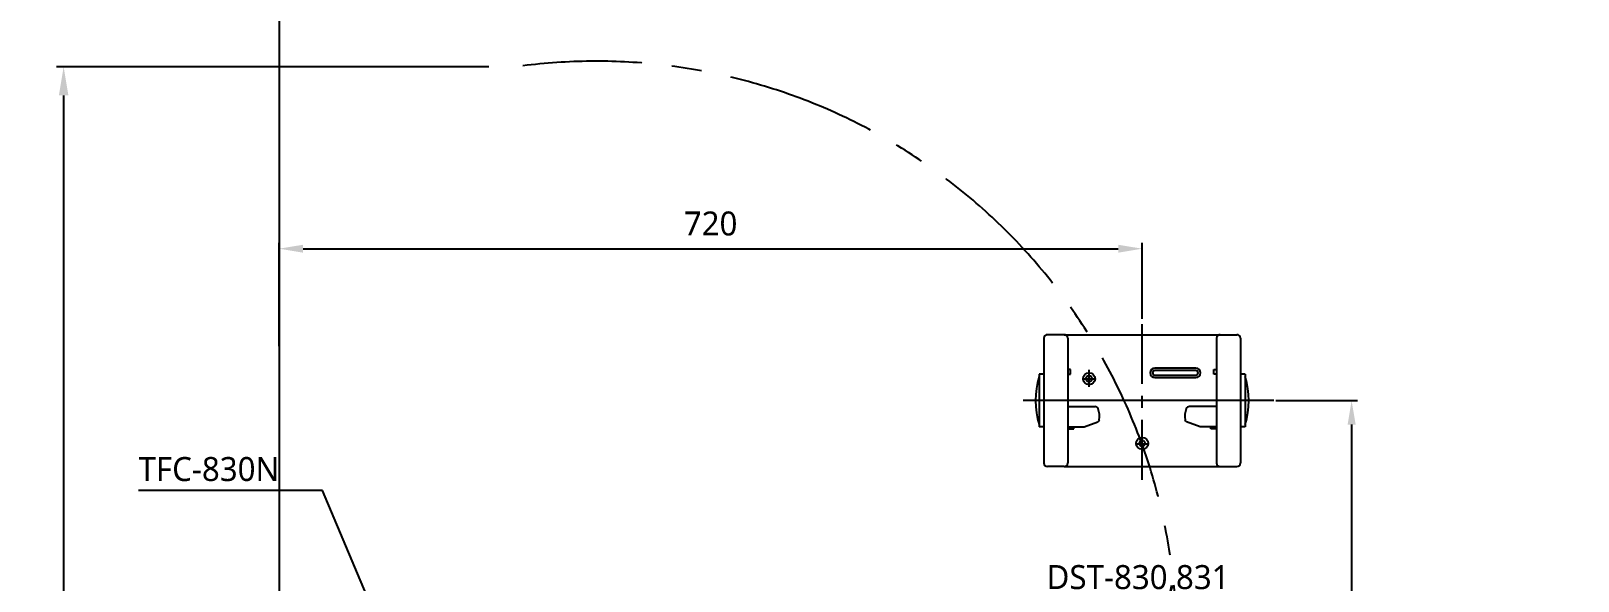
# Model space of a CAD drawing. Extents: x 2897 to 9100, y -47 to 2481.
# Drawn here: x 2897 to 4187, y 860 to 1319 of the extents above; entities that cross this region are included whole.
import ezdxf

# ---------------------------------------------------------------- set-up
doc = ezdxf.new("R2010")
doc.units = 0
doc.header["$LTSCALE"] = 20
doc.header["$MEASUREMENT"] = 0
doc.linetypes.add('CENTER', pattern=[2, 1.25, -0.25, 0.25, -0.25])
doc.layers.get('0').update_dxf_attribs({"linetype": 'CONTINUOUS'})
doc.layers.get('DEFPOINTS').update_dxf_attribs({"linetype": 'CONTINUOUS'})
for name, color, linetype in [('1', 7, 'CONTINUOUS'), ('2', 2, 'CONTINUOUS'), ('4', 4, 'CONTINUOUS'), ('6', 6, 'CONTINUOUS'), ('CENTER', 2, 'CENTER')]:
    doc.layers.add(name, color=color, linetype=linetype)
doc.styles.add('ROMANS', font='NanumGothic.ttf', dxfattribs={"height": 10.144927})
doc.styles.get("Standard").update_dxf_attribs({"font": 'NanumGothic.ttf'})
doc.dimstyles.get("Standard").update_dxf_attribs({"dimtxt": 2.7, "dimasz": 2.5, "dimexe": 1.5, "dimexo": 1.5, "dimgap": 1.5, "dimtad": 1, "dimdec": 0, "dimlfac": 10, "dimzin": 0, "dimdsep": 46, "dimtxsty": 'Standard', "dimcen": 0, "dimclrt": 2, "dimadec": 0, "dimazin": 0, "dimtfac": 1, "dimtdec": 0, "dimtmove": 0, "dimatfit": 3, "dimfxl": 0, "dimtolj": 1, "dimtzin": 0, "dimarcsym": 0})

# ---------------------------------------------------------------- blocks, each defined once
blk = doc.blocks.new('*D24')
at = {"color": 3, "lineweight": -2}
for p, q in [((3935.1, 1010.8), (4003.4, 1010.8)), ((3998.4, 990.8), (3998.4, 676.6)), ((3998.4, 320.8), (3998.4, 635)), ((3978, 300.8), (4003.4, 300.8))]:
    blk.add_line(p, q, dxfattribs=at)
at = {"color": 3}
for points in [[(3995.1, 990.8), (4001.8, 990.8), (3998.4, 1010.8)], [(3995.1, 320.8), (4001.8, 320.8), (3998.4, 300.8)]]:
    blk.add_solid(points, dxfattribs=at)
at = {"layer": 'DEFPOINTS', "color": 0}
for p in [(3933.6, 1010.8), (3976.5, 300.8), (3998.4, 300.8)]:
    blk.add_point(p, dxfattribs=at)
at = {"color": 2, "insert": (3998.4, 655.8), "char_height": 20, "attachment_point": 5}
blk.add_mtext('\\A1;710', dxfattribs=at)
blk = doc.blocks.new('*D25')
at = {"layer": '1', "color": 3, "lineweight": -2}
for p, q in [((3103.7, 1056.2), (3103.7, 1142.5)), ((3123.7, 1137.5), (3803.7, 1137.5)), ((3823.7, 1079), (3823.7, 1142.5))]:
    blk.add_line(p, q, dxfattribs=at)
at = {"layer": '1', "color": 3}
for points in [[(3123.7, 1140.8), (3123.7, 1134.2), (3103.7, 1137.5)], [(3803.7, 1140.8), (3803.7, 1134.2), (3823.7, 1137.5)]]:
    blk.add_solid(points, dxfattribs=at)
at = {"layer": 'DEFPOINTS', "color": 0}
for p in [(3823.7, 1137.5), (3823.7, 1077.5), (3103.7, 1054.7)]:
    blk.add_point(p, dxfattribs=at)
at = {"layer": '1', "color": 2, "insert": (3463.7, 1158.4), "char_height": 20, "attachment_point": 5}
blk.add_mtext('\\A1;720', dxfattribs=at)
blk = doc.blocks.new('*D29')
at = {"color": 3, "lineweight": -2}
for p, q in [((3278.8, 1289.3), (2918, 1289.3)), ((2924, 1265.3), (2924, 820.1)), ((2924, 324.8), (2924, 770)), ((3101.9, 300.8), (2918, 300.8))]:
    blk.add_line(p, q, dxfattribs=at)
at = {"color": 3}
for points in [[(2920, 1265.3), (2928, 1265.3), (2924, 1289.3)], [(2920, 324.8), (2928, 324.8), (2924, 300.8)]]:
    blk.add_solid(points, dxfattribs=at)
at = {"layer": 'DEFPOINTS', "color": 0}
for p in [(2924, 1289.3), (3280.6, 1289.3), (3103.7, 300.8)]:
    blk.add_point(p, dxfattribs=at)
at = {"color": 2, "insert": (2924, 795), "char_height": 24, "attachment_point": 5}
blk.add_mtext('\\A1;990', dxfattribs=at)

msp = doc.modelspace()

# ---------------------------------------------------------------- linework, layer by layer
at = {"color": 1, "linetype": 'CENTER', "ltscale": 5}
msp.add_arc((3368.1, 809.5), 484.4, 350.8368, 97.2465, dxfattribs=at)
at = {"layer": '1'}
for p, q in [((3779.4, 1022.2), (3779.4, 1036.5)), ((3774, 1029.1), (3785, 1029.1)), ((3933.6, 1010.8), (3724.3, 1010.8)), ((3823.7, 968), (3823.7, 982.3)), ((3818.3, 974.8), (3829.3, 974.8))]:
    msp.add_line(p, q, dxfattribs=at)
at = {"layer": '4'}
for p, q in [((3741.7, 1062.8), (3741.7, 958.8)), ((3758.7, 1065.8), (3744.7, 1065.8)), ((3758.7, 1065.8), (3888.7, 1065.8)), ((3761.7, 1062.8), (3761.7, 958.8)), ((3885.7, 1062.8), (3885.7, 958.8)), ((3888.7, 1065.8), (3902.7, 1065.8)), ((3905.7, 1062.8), (3905.7, 958.8)), ((3737.7, 1032.8), (3737.7, 988.8)), ((3741.7, 1032.8), (3737.7, 1032.8)), ((3763.8, 1036.8), (3761.7, 1036.8)), ((3761.7, 1032.8), (3763.8, 1032.8)), ((3763.8, 1032.8), (3763.8, 1036.8)), ((3883.6, 1036.8), (3885.7, 1036.8)), ((3883.6, 1032.8), (3883.6, 1036.8)), ((3885.7, 1032.8), (3883.6, 1032.8)), ((3909.7, 1032.8), (3905.7, 1032.8)), ((3909.7, 1032.8), (3909.7, 988.8)), ((3761.7, 1005.8), (3784.2, 1005.8)), ((3885.7, 1005.8), (3863.2, 1005.8)), ((3741.7, 988.8), (3737.7, 988.8)), ((3761.7, 988.8), (3775.2, 988.8)), ((3761.7, 987.2), (3766.6, 987.2)), ((3766.6, 987.2), (3766.6, 988.8)), ((3775.2, 988.8), (3786.7, 993.2)), ((3872.2, 988.8), (3860.7, 993.2)), ((3885.7, 988.8), (3872.2, 988.8)), ((3880.9, 987.2), (3880.9, 988.8)), ((3885.7, 987.2), (3880.9, 987.2)), ((3909.7, 988.8), (3905.7, 988.8)), ((3758.7, 955.8), (3744.7, 955.8)), ((3758.7, 955.8), (3888.7, 955.8)), ((3888.7, 955.8), (3902.7, 955.8))]:
    msp.add_line(p, q, dxfattribs=at)
for points in [[(3868.5, 1030, 1), (3868.5, 1037.8), (3834.3, 1037.8, 1), (3834.3, 1030)], [(3868.5, 1032, 1), (3868.5, 1035.8), (3834.3, 1035.8, 1), (3834.3, 1032)]]:
    msp.add_lwpolyline(points, format="xyb", close=True, dxfattribs=at)
for centre, radius in [((3779.4, 1029.1), 5), ((3779.4, 1029.1), 2.5), ((3823.7, 975.1), 5), ((3823.7, 975.1), 2.5)]:
    msp.add_circle(centre, radius, dxfattribs=at)
for centre, radius, start, end in [((3744.7, 1062.8), 3, 90, 180), ((3758.7, 1062.8), 3, 0, 90), ((3888.7, 1062.8), 3, 90, 180), ((3902.7, 1062.8), 3, 0, 90), ((3802.9, 1010.8), 68.2, 162.9409, 197.0591), ((3844.5, 1010.8), 68.2, 342.9409, 17.0591), ((3784.2, 1002.8), 3, 20.743, 90), ((3786, 995.1), 2, 290.9719, 352.3216), ((3769.6, 997.3), 18.5, 352.3216, 20.743), ((3877.8, 997.3), 18.5, 159.257, 187.6784), ((3861.4, 995.1), 2, 187.6784, 249.0281), ((3863.2, 1002.8), 3, 90, 159.257), ((3744.7, 958.8), 3, 180, 270), ((3758.7, 958.8), 3, 270, 0), ((3888.7, 958.8), 3, 180, 270), ((3902.7, 958.8), 3, 270, 0)]:
    msp.add_arc(centre, radius, start, end, dxfattribs=at)
at = {"layer": '6'}
msp.add_lwpolyline([(4268.8, 2225.8), (3103.7, 2225.8), (3103.7, 300.8), (5031.2, 300.8), (5031.2, 1325.8)], dxfattribs=at)
at = {"layer": 'CENTER', "color": 2, "linetype": 'CENTER', "ltscale": 2}
msp.add_line((3823.7, 944.7), (3823.7, 1077.5), dxfattribs=at)

# ---------------------------------------------------------------- texts
at = {"layer": '2', "char_height": 20, "attachment_point": 4, "style": 'ROMANS'}
for s, insert in [('TFC-830N', (2986.5, 953.6)), ('DST-830,831', (3744, 861.8))]:
    msp.add_mtext(s, dxfattribs=dict(at, insert=insert))

# ---------------------------------------------------------------- dimensions: what is measured, and where the dimension line sits
dim = msp.add_linear_dim(base=(2924, 1289.3), p1=(3103.7, 300.8), p2=(3280.6, 1289.3), angle=90, text='990', dimstyle='Standard', override={"dimscale": 1.2, "dimtxt": 20, "dimasz": 20, "dimexe": 5, "dimgap": 10, "dimtih": 1, "dimtoh": 1, "dimlfac": 1, "dimzin": 12, "dimclrd": 3, "dimclre": 3, "dimazin": 2, "dimarcsym": 1})
dim.commit()
dim.dimension.update_dxf_attribs({"geometry": '*D29', "text_midpoint": (2924, 795)})
dim = msp.add_linear_dim(base=(3998.4, 300.8), p1=(3933.6, 1010.8), p2=(3976.5, 300.8), angle=90, dimstyle='Standard', override={"dimtxt": 20, "dimasz": 20, "dimexe": 5, "dimgap": 10, "dimtih": 1, "dimtoh": 1, "dimlfac": 1, "dimzin": 12, "dimclrd": 3, "dimclre": 3, "dimazin": 2, "dimarcsym": 1})
dim.commit()
dim.dimension.update_dxf_attribs({"geometry": '*D24', "text_midpoint": (3998.4, 655.8), "dimtype": 160})
at = {"layer": '1'}
dim = msp.add_linear_dim(base=(3823.7, 1137.5), p1=(3103.7, 1054.7), p2=(3823.7, 1077.5), dimstyle='Standard', override={"dimtxt": 20, "dimasz": 20, "dimexe": 5, "dimgap": 10, "dimlfac": 1, "dimclrd": 3, "dimclre": 3}, dxfattribs=at)
dim.commit()
dim.dimension.update_dxf_attribs({"geometry": '*D25', "text_midpoint": (3463.7, 1137.5), "dimtype": 160})

# ---------------------------------------------------------------- leaders
msp.add_leader([(3219.3, 748.2), (3140, 935.9), (2986.5, 935.9)], dimstyle='Standard', override={"dimtxt": 20, "dimasz": 20, "dimexe": 5, "dimgap": 10, "dimtad": 0, "dimlfac": 1, "dimzin": 12, "dimclrd": 3, "dimclre": 3, "dimazin": 2, "dimarcsym": 1})

doc.saveas('drawing.dxf')
